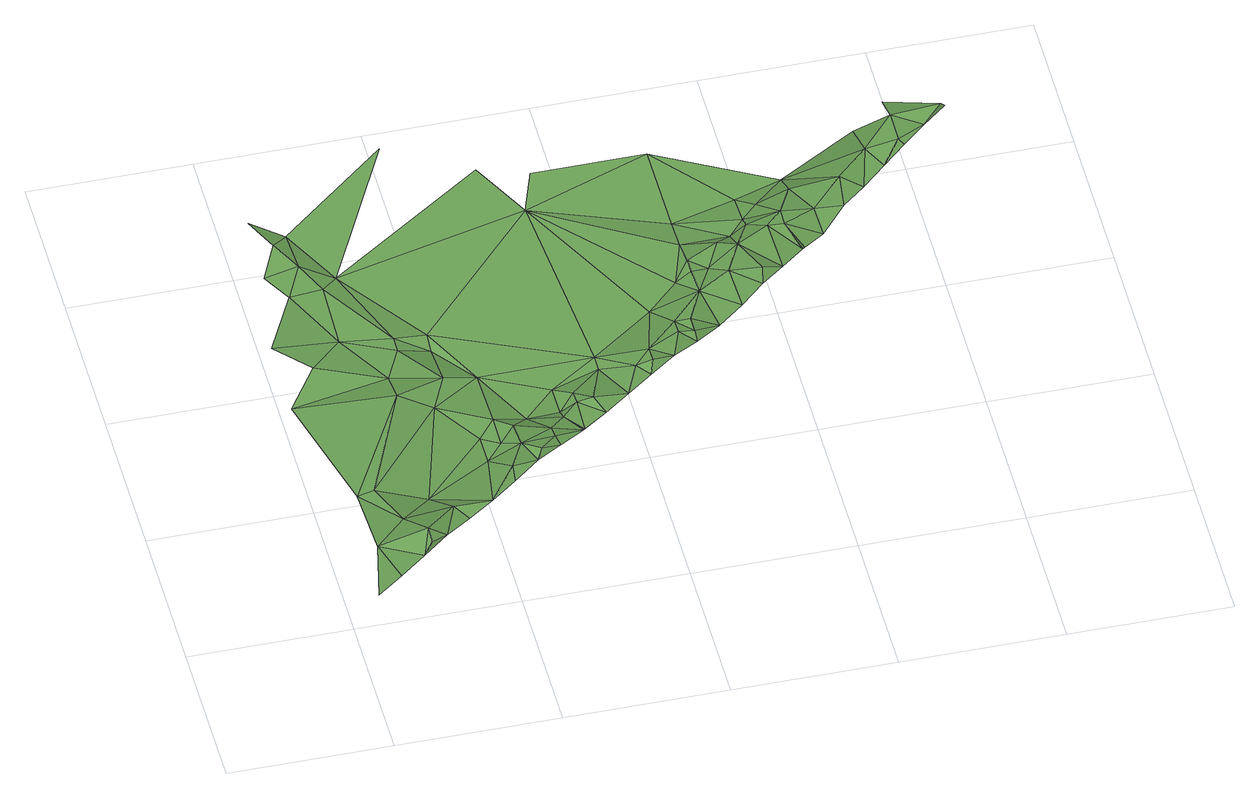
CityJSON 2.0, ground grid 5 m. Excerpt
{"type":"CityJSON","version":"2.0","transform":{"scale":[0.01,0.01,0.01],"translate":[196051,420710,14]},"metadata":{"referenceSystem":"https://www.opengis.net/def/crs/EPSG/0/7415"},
"CityObjects":{
"plantcover1":{"type":"PlantCover","attributes":{"3df_class":"Forest","bgt_fysiekvoorkomen":"groenvoorziening","bgt_status":"bestaand","identificatienamespace":"NL.IMGeo","begroeidterreindeeloptalud":"true","plus_fysiekvoorkomen":"gras- en kruidachtigen","relatievehoogteligging":0,"aantal_punten":0},"geometry":[{"type":"MultiSurface","lod":"1","boundaries":[[[0,1,2]],[[2,1,3]],[[2,4,5]],[[2,3,6]],[[2,6,4]],[[7,5,4]],[[3,8,6]],[[3,9,8]],[[8,9,6]],[[4,10,7]],[[11,5,12]],[[6,13,4]],[[12,5,7]],[[6,9,13]],[[4,13,10]],[[14,11,15]],[[13,9,16]],[[17,14,18]],[[19,7,10]],[[18,20,17]],[[15,11,12]],[[13,21,10]],[[12,7,19]],[[13,16,21]],[[14,15,18]],[[20,22,23]],[[22,24,23]],[[18,25,20]],[[10,21,26]],[[25,22,20]],[[27,28,24]],[[19,10,29]],[[22,27,24]],[[15,30,18]],[[10,26,29]],[[18,31,25]],[[25,32,22]],[[12,33,15]],[[32,27,22]],[[31,18,30]],[[12,19,33]],[[21,34,26]],[[21,35,34]],[[32,25,31]],[[30,15,33]],[[36,29,26]],[[19,29,37]],[[31,30,38]],[[34,39,26]],[[35,40,34]],[[41,32,31]],[[30,33,38]],[[36,26,39]],[[19,42,33]],[[36,37,29]],[[34,40,39]],[[37,42,19]],[[38,41,31]],[[43,37,36]],[[43,36,39]],[[42,38,33]],[[39,40,44]],[[42,41,38]],[[32,45,27]],[[46,37,43]],[[47,39,44]],[[44,40,48]],[[39,49,43]],[[46,42,37]],[[49,39,47]],[[47,44,48]],[[43,49,46]],[[50,42,46]],[[51,46,49]],[[52,47,48]],[[47,52,49]],[[53,32,41]],[[51,54,46]],[[55,41,42]],[[52,51,49]],[[54,50,46]],[[56,51,52]],[[57,54,51]],[[51,56,57]],[[54,58,50]],[[55,42,50]],[[58,54,57]],[[52,59,56]],[[56,59,57]],[[58,57,60]],[[59,60,57]],[[61,50,58]],[[61,58,60]],[[53,62,32]],[[55,53,41]],[[63,60,59]],[[55,50,61]],[[61,60,63]],[[64,61,63]],[[55,61,64]],[[65,64,63]],[[55,64,66]],[[64,65,67]],[[66,64,67]],[[66,68,55]],[[53,55,68]],[[67,65,69]],[[66,67,69]],[[69,70,66]],[[71,68,66]],[[70,71,66]],[[72,70,69]],[[73,53,68]],[[70,74,71]],[[72,74,70]],[[75,71,74]],[[68,71,76]],[[53,77,78]],[[76,71,75]],[[73,79,53]],[[72,80,74]],[[74,80,75]],[[76,73,68]],[[76,75,80]],[[79,81,53]],[[76,82,73]],[[81,77,53]],[[73,82,83]],[[83,79,73]],[[84,76,80]],[[76,85,82]],[[82,85,83]],[[76,86,85]],[[76,84,86]],[[87,79,83]],[[85,87,83]],[[86,88,85]],[[79,89,81]],[[84,90,86]],[[85,88,87]],[[87,89,79]],[[86,90,91]],[[91,88,86]],[[88,89,87]],[[89,92,81]],[[93,77,81]],[[88,94,89]],[[95,91,90]],[[95,88,91]],[[92,93,81]],[[96,94,88]],[[94,92,89]],[[95,96,88]],[[94,97,92]],[[94,96,97]],[[92,98,93]],[[95,99,96]],[[100,77,93]],[[92,97,98]],[[101,97,96]],[[99,101,96]],[[102,101,99]],[[98,100,93]],[[97,103,98]],[[101,104,97]],[[102,105,101]],[[105,102,99]],[[103,100,98]],[[97,104,103]],[[105,104,101]],[[106,104,105]],[[103,104,107]],[[103,107,100]],[[106,107,104]],[[108,100,107]],[[109,107,106]],[[109,108,107]],[[108,110,100]],[[108,109,111]],[[112,108,111]],[[113,110,108]],[[111,114,112]],[[113,108,112]],[[115,112,114]],[[113,112,115]],[[116,117,113]],[[116,113,115]],[[118,116,115]]]}]}
},
"vertices":[
[94,85,80],[176,143,85],[136,278,86],[258,202,93],[236,378,81],[136,528,52],[286,278,127],[186,528,66],[286,228,117],[339,261,102],[336,478,43],[36,928,53],[336,878,87],[386,378,96],[136,1078,56],[336,978,62],[421,320,95],[36,1175,65],[236,1175,47],[436,828,61],[136,1375,61],[502,378,94],[186,1475,82],[86,1475,55],[136,1575,84],[236,1375,70],[536,578,57],[186,1625,60],[86,1675,90],[536,678,55],[386,1078,70],[386,1128,72],[286,1425,57],[486,928,77],[586,478,122],[584,437,100],[586,628,72],[586,728,74],[486,1078,44],[636,578,109],[666,496,111],[486,1128,63],[586,928,56],[636,678,86],[686,528,124],[536,1925,55],[686,728,55],[736,578,114],[747,554,99],[736,628,101],[786,828,55],[786,678,87],[829,613,85],[886,1575,57],[786,728,59],[936,928,59],[836,628,75],[836,728,89],[836,778,79],[910,672,83],[886,728,98],[936,878,58],[786,1775,54],[992,731,86],[1036,828,98],[1073,789,89],[1086,878,106],[1086,828,110],[1136,1078,56],[1155,848,92],[1186,928,107],[1186,978,101],[1237,907,76],[1236,1175,61],[1236,928,100],[1236,978,102],[1284,1078,108],[1284,1725,54],[936,1725,54],[1284,1325,62],[1318,965,67],[1284,1425,52],[1284,1175,96],[1284,1225,93],[1400,1024,77],[1334,1175,96],[1384,1128,121],[1384,1275,96],[1434,1225,126],[1434,1325,63],[1475,1085,88],[1484,1128,112],[1484,1375,73],[1484,1475,57],[1484,1325,100],[1550,1146,84],[1534,1275,130],[1584,1325,131],[1534,1425,76],[1624,1207,80],[1634,1525,59],[1584,1275,127],[1634,1225,67],[1634,1425,115],[1684,1325,120],[1699,1268,66],[1774,1329,108],[1784,1425,131],[1884,1525,127],[1849,1390,108],[1884,1675,57],[1924,1451,120],[1984,1525,144],[1984,1625,147],[1998,1512,132],[2073,1573,138],[2134,1625,160],[1984,1725,106],[2148,1634,141]
]}
